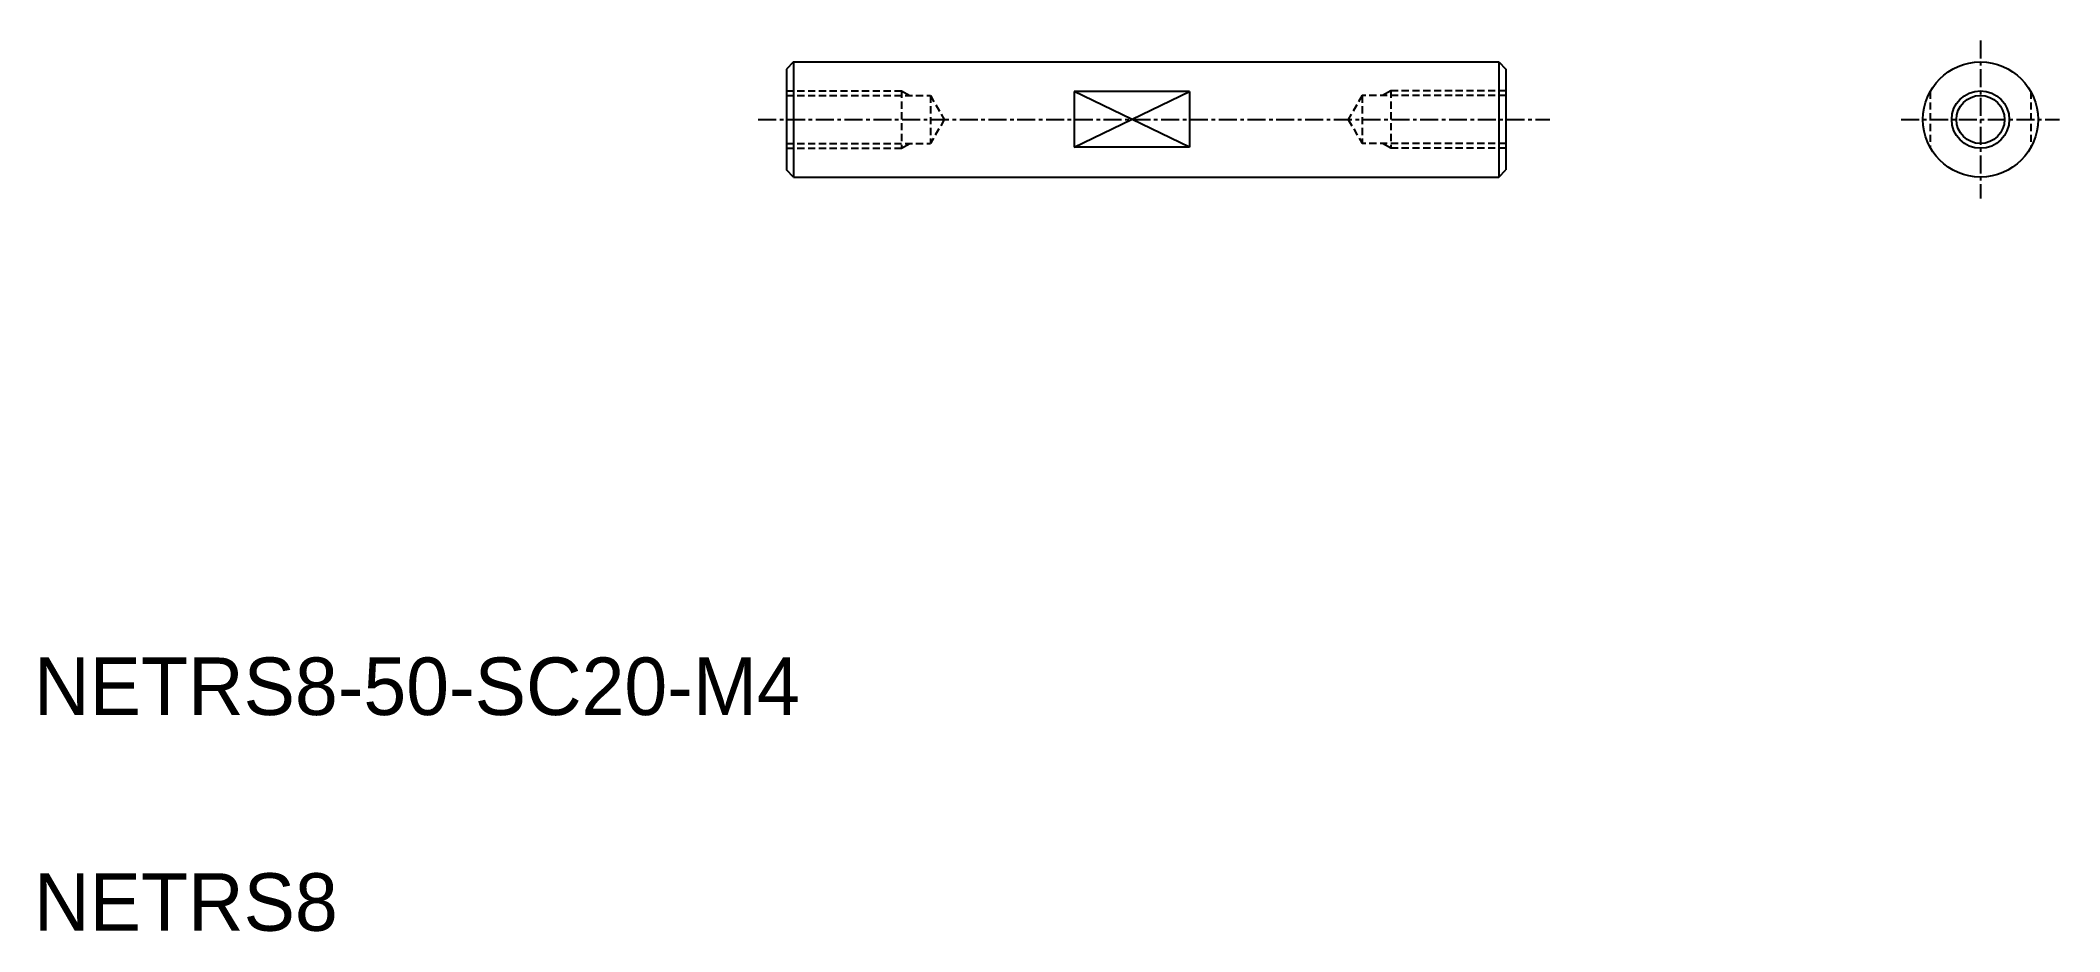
# Model space of a CAD drawing. Extents: x -2135 to -1994, y -460 to -398.
import ezdxf

# ---------------------------------------------------------------- set-up
doc = ezdxf.new("R2010")
doc.units = 0
doc.linetypes.add('CENTER', pattern=[2, 1.25, -0.25, 0.25, -0.25])
doc.linetypes.add('DASHED', pattern=[0.75, 0.5, -0.25])
doc.layers.get('0').update_dxf_attribs({"linetype": 'CONTINUOUS'})
doc.layers.add('CENTER', color=1, linetype='CENTER')

msp = doc.modelspace()

# ---------------------------------------------------------------- linework, layer by layer
at = {"color": 7, "linetype": 'CONTINUOUS'}
for p, q in [((-2082.45, -399.27), (-2082.95, -399.77)), ((-2082.95, -399.77), (-2082.95, -406.77)), ((-2082.45, -399.27), (-2082.45, -407.27)), ((-2082.45, -399.27), (-2033.45, -399.27)), ((-2033.45, -399.27), (-2032.95, -399.77)), ((-2033.45, -399.27), (-2033.45, -407.27)), ((-2032.95, -399.77), (-2032.95, -406.77)), ((-2054.95, -401.33), (-2062.95, -401.33)), ((-2062.95, -401.33), (-2062.95, -405.2)), ((-2054.95, -401.33), (-2054.95, -405.2)), ((-2054.95, -405.2), (-2062.95, -405.2)), ((-2082.45, -407.27), (-2082.95, -406.77)), ((-2033.45, -407.27), (-2032.95, -406.77)), ((-2082.45, -407.27), (-2033.45, -407.27))]:
    msp.add_line(p, q, dxfattribs=at)
at = {"color": 3, "linetype": 'DASHED'}
for p, q in [((-2082.95, -401.27), (-2074.95, -401.27)), ((-2074.95, -401.27), (-2074.95, -405.27)), ((-2032.95, -401.27), (-2040.95, -401.27)), ((-2040.95, -401.27), (-2040.95, -405.27)), ((-2082.95, -401.6), (-2072.95, -401.6)), ((-2072.95, -401.6), (-2072.95, -404.93)), ((-2072.95, -401.6), (-2071.98, -403.27)), ((-2042.95, -401.6), (-2043.91, -403.27)), ((-2032.95, -401.6), (-2042.95, -401.6)), ((-2042.95, -401.6), (-2042.95, -404.93)), ((-2003.48, -401.33), (-2003.48, -405.2)), ((-1996.48, -401.33), (-1996.48, -405.2)), ((-2071.98, -403.27), (-2072.95, -404.93)), ((-2043.91, -403.27), (-2042.95, -404.93)), ((-2082.95, -404.93), (-2072.95, -404.93)), ((-2082.95, -405.27), (-2074.95, -405.27)), ((-2032.95, -404.93), (-2042.95, -404.93)), ((-2032.95, -405.27), (-2040.95, -405.27))]:
    msp.add_line(p, q, dxfattribs=at)
at = {"color": 3}
for p, q in [((-2074.95, -401.27), (-2074.37, -401.6)), ((-2040.95, -401.27), (-2041.52, -401.6)), ((-2074.95, -405.27), (-2074.37, -404.93)), ((-2040.95, -405.27), (-2041.52, -404.93))]:
    msp.add_line(p, q, dxfattribs=at)
at = {"color": 3, "linetype": 'CONTINUOUS'}
for p, q in [((-2054.95, -405.2), (-2062.95, -401.33)), ((-2062.95, -405.2), (-2054.95, -401.33))]:
    msp.add_line(p, q, dxfattribs=at)
at = {"color": 7, "linetype": 'CONTINUOUS'}
for radius in [4, 1.67]:
    msp.add_circle((-1999.98, -403.27), radius, dxfattribs=at)
at = {"color": 3, "linetype": 'CONTINUOUS'}
msp.add_circle((-1999.98, -403.27), 2, dxfattribs=at)
at = {"layer": 'CENTER', "color": 1, "linetype": 'CENTER'}
for p, q in [((-1999.98, -397.77), (-1999.98, -408.77)), ((-2084.91, -403.27), (-2029.91, -403.27)), ((-2005.48, -403.27), (-1994.48, -403.27))]:
    msp.add_line(p, q, dxfattribs=at)

# ---------------------------------------------------------------- texts
at = {"color": 7, "linetype": 'CONTINUOUS'}
for s, p in [('NETRS8-50-SC20-M4', (-2135.23, -444.67)), ('NETRS8', (-2135.23, -459.67))]:
    msp.add_text(s, height=4, dxfattribs=at).set_placement(p)

doc.saveas('drawing.dxf')
